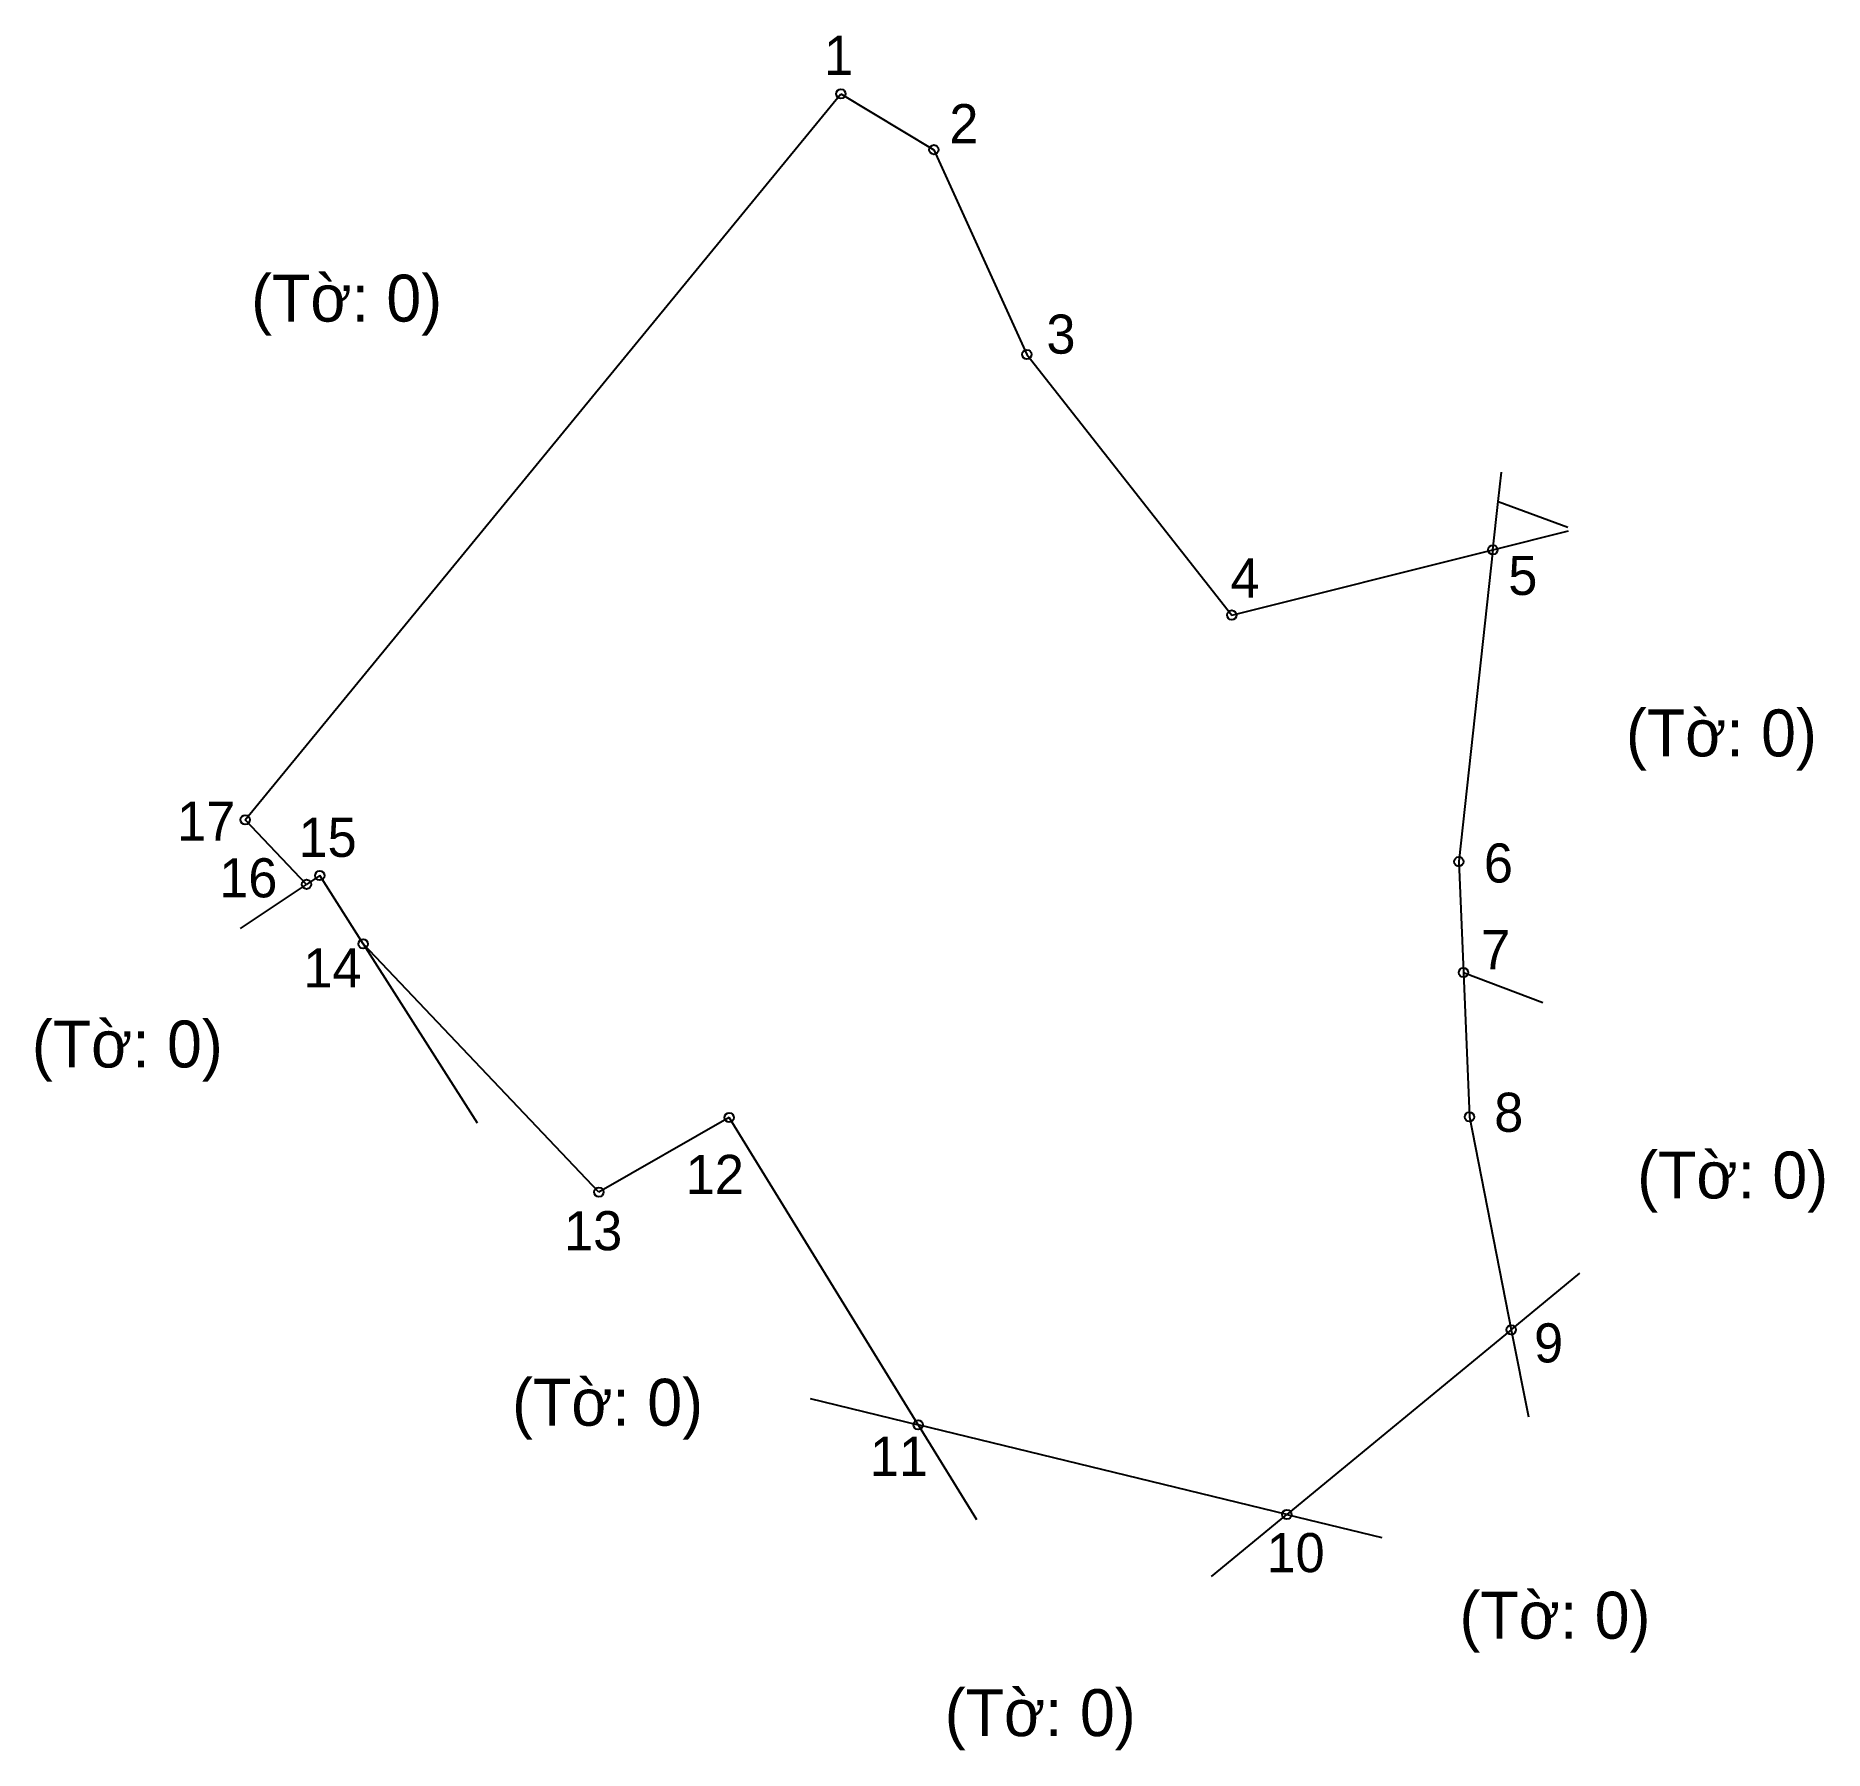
# Model space of a CAD drawing. Extents: x 549959.7 to 550055.8, y 1823481 to 1823573.1.
import ezdxf

# ---------------------------------------------------------------- set-up
doc = ezdxf.new("R2010")
doc.units = 0
for name, color, linetype in [('FeatureAttribs', 7, 'Continuous'), ('MocDinhThua', 7, 'Continuous'), ('NhanTuCan', 7, 'Continuous'), ('RauThua', 7, 'Continuous'), ('SoHieuDinhThua', 7, 'Continuous')]:
    doc.layers.add(name, color=color, linetype=linetype)

msp = doc.modelspace()

# ---------------------------------------------------------------- linework, layer by layer
at = {"layer": 'FeatureAttribs'}
for p, q in [((549971, 1823531), (550003, 1823570)), ((550003, 1823570), (550008, 1823567)), ((550008, 1823567), (550013, 1823556)), ((550013, 1823556), (550024, 1823542)), ((550024, 1823542), (550038.037, 1823545.509)), ((550038.037, 1823545.509), (550036.2, 1823528.75)), ((549974.296, 1823527.531), (549971, 1823531)), ((549975, 1823528), (549974.296, 1823527.531)), ((549977.333, 1823524.333), (549975, 1823528)), ((550036.2, 1823528.75), (550036.45, 1823522.79)), ((549990, 1823511), (549977.333, 1823524.333)), ((550036.45, 1823522.79), (550036.77, 1823515.04)), ((549997, 1823515), (549990, 1823511)), ((550007.153, 1823498.501), (549997, 1823515)), ((550036.77, 1823515.04), (550039.02, 1823503.605)), ((550039.02, 1823503.605), (550026.963, 1823493.675)), ((550026.963, 1823493.675), (550007.153, 1823498.501))]:
    msp.add_line(p, q, dxfattribs=at)
at = {"layer": 'MocDinhThua'}
for centre in [(550003, 1823570), (550008, 1823567), (550013, 1823556), (550038.037, 1823545.509), (550024, 1823542), (549971, 1823531), (550036.2, 1823528.75), (549975, 1823528), (549974.296, 1823527.531), (549977.333, 1823524.333), (550036.45, 1823522.79), (549997, 1823515), (550036.77, 1823515.04), (549990, 1823511), (550039.02, 1823503.605), (550007.153, 1823498.501), (550026.963, 1823493.675)]:
    msp.add_circle(centre, 0.252, dxfattribs=at)
at = {"layer": 'RauThua'}
for p, q in [((550038.321, 1823548.1), (550038.493, 1823549.673)), ((550038.037, 1823545.509), (550038.321, 1823548.1)), ((550038.037, 1823545.509), (550038.321, 1823548.1)), ((550038.321, 1823548.1), (550042.054, 1823546.715)), ((550038.037, 1823545.509), (550042.101, 1823546.526)), ((549970.75, 1823525.167), (549974.296, 1823527.531)), ((549977.333, 1823524.333), (549983.451, 1823514.72)), ((550036.45, 1823522.79), (550040.72, 1823521.181)), ((550039.02, 1823503.605), (550042.703, 1823506.638)), ((550039.02, 1823503.605), (550039.941, 1823498.923)), ((550001.352, 1823499.914), (550007.153, 1823498.501)), ((550007.153, 1823498.501), (550010.282, 1823493.416)), ((550022.912, 1823490.339), (550026.963, 1823493.675)), ((550026.963, 1823493.675), (550032.061, 1823492.433))]:
    msp.add_line(p, q, dxfattribs=at)

# ---------------------------------------------------------------- texts
at = {"layer": 'NhanTuCan'}
for p in [(549971.317, 1823557.765), (550045.183, 1823534.405), (549959.534, 1823517.693), (550045.787, 1823510.657), (549985.337, 1823498.447), (550036.241, 1823487.006), (550008.583, 1823481.771)]:
    msp.add_text('(Tờ: 0)', height=2.5198, dxfattribs=at).set_placement(p)
at = {"layer": 'SoHieuDinhThua'}
for s, height, p in [('1', 2.1, (550002.096, 1823571.019)), ('2', 2.1, (550008.829, 1823567.348)), ('3', 2.1, (550014.045, 1823556.041)), ('5', 2.1, (550038.862, 1823543.078)), ('4', 2.1, (550023.936, 1823542.937)), ('17', 2.0998, (549967.337, 1823529.874)), ('15', 2.0998, (549973.862, 1823529.005)), ('16', 2.0998, (549969.601, 1823526.831)), ('6', 2.1, (550037.55, 1823527.629)), ('7', 2.1, (550037.402, 1823522.971)), ('14', 2.0998, (549974.119, 1823521.99)), ('8', 2.1, (550038.105, 1823514.237)), ('12', 2.0998, (549994.667, 1823510.898)), ('13', 2.0998, (549988.13, 1823507.873)), ('9', 2.1, (550040.246, 1823501.847)), ('11', 2.0998, (550004.556, 1823495.753)), ('10', 2.0998, (550025.871, 1823490.578))]:
    msp.add_text(s, height=height, dxfattribs=at).set_placement(p)

doc.saveas('drawing.dxf')
